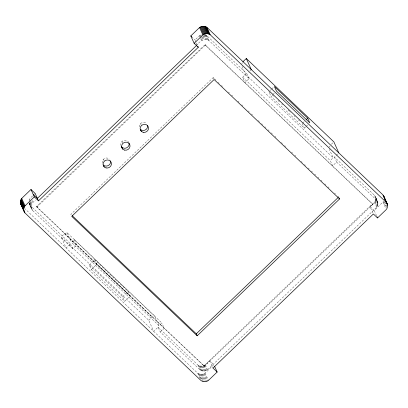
<?xml version="1.0" encoding="UTF-8"?>
<svg xmlns="http://www.w3.org/2000/svg" width="408" height="408" viewBox="0 0 408 408"><rect width="100%" height="100%" fill="white"/><g stroke="black" fill="none" stroke-linecap="round" stroke-linejoin="round"><path stroke-width="0.31" stroke-dasharray="2.04 1.53" d="M36.684 206.616L164.225 328.246L204.082 365.777L372.407 203.781L205.02 44.681L37.102 205.964L36.684 206.616L37.296 207.601L204.306 366.267L372.555 204.632L372.407 203.781M74.261 239.593L161.823 322.957L158.972 325.696L71.41 242.332L74.261 239.593L76.648 244.902L72.706 248.691L32.813 210.727C29.233 207.402 32.11 202.098 35.623 200.048M372.932 212.981L370.061 206.591C373.493 204.439 377.869 199.461 374.59 195.371L334.412 157.121L338.813 152.893M158.972 325.696L154.657 316.042L67.08 232.698L64.454 233.809L61.175 236.961L148.747 320.316L153.694 331.332L158.075 327.119L160.288 332.035L200.175 370C202.327 371.56 205.433 371.392 207.524 369.806L376.63 207.315C379.644 203.852 376.65 199.252 375.013 195.988M36.904 207.106L205.239 45.171L372.632 204.275M29.172 200.277L29.81 198.869L32.543 195.973M241.837 63.745L242.413 62.72M329.394 147.109L329.975 146.084M376.528 215.669L374.233 210.564L383.433 201.491L386.238 207.733M89.27 265.006L94.687 259.707L128.076 291.429L130.152 296.055L124.69 301.303L91.346 269.627L89.27 265.006L122.609 296.682L124.69 301.303M91.346 269.627L96.757 264.328L94.687 259.707M34.287 194.295L35.159 193.458M242.02 66.473L245.585 74.409L242.678 77.204L245.065 82.513L249.064 78.668L208.927 40.458C204.699 37.383 199.634 41.376 197.217 44.839L195.009 39.923L199.374 35.736L201.506 34.68M216 80.187L213.236 77.556L70.839 214.379L71.726 216.347M249.064 78.668L246.85 73.751L248.171 72.486M249.931 70.793L251.251 69.523M31.314 208.177L29.101 203.261L30.605 205.811L70.497 243.775L66.127 247.972L61.175 236.961M270.259 90.438L271.177 89.556M271.631 89.117L273.921 86.919M305.694 126.817L304.322 128.137L270.963 96.375L272.335 95.059M272.794 94.62L274.625 92.861M302.7 123.073L304.531 121.314M122.609 296.682L128.076 291.429M306.153 126.378L307.979 124.618M331.383 144.264L333.035 142.673M148.747 320.316L152.016 317.174L154.657 316.042M334.412 157.121L336.62 162.037L332.622 165.877L330.235 160.568L333.147 157.774L329.327 149.272M160.288 332.035L164.225 328.246L161.823 322.957M158.075 327.119L197.967 365.084C202.195 368.159 207.259 364.16 209.676 360.697L213.843 364.67L205.724 372.54C203.485 374.763 199.507 374.998 197.191 372.764L24.822 208.651M204.632 34.598L206.718 35.542L246.85 73.751M96.757 264.328L130.152 296.055M270.259 93.06L268.887 91.754L270.963 96.375M272.085 94.799L274.37 96.977M278.026 100.455L279.398 101.76M281.683 103.938L282.596 104.805M288.079 110.027L290.822 112.639M294.02 115.683L294.933 116.555M298.59 120.034L299.503 120.906M245.585 74.409L333.147 157.774M336.62 162.037L376.798 200.287L377.553 201.572M242.678 77.204L330.235 160.568M191.643 36.72L195.009 39.923M370.061 206.591L374.233 210.564M195.957 43.641L197.217 44.839M218.311 82.385L219.234 83.263M221.539 85.461L222.462 86.338M228.454 92.045L229.378 92.922M231.683 95.12L232.606 95.997M238.144 101.266L239.062 102.148M241.832 104.779L242.755 105.662M248.288 110.93L249.212 111.807M251.517 114.005L252.44 114.883M258.437 120.59L259.361 121.467M261.666 123.665L262.589 124.542M264.894 126.74L265.817 127.617M268.122 129.81L269.045 130.693M271.351 132.886L272.274 133.763M275.043 136.399L275.966 137.277M281.5 142.545L282.423 143.427M284.728 145.62L285.651 146.498M291.649 152.209L292.567 153.087M294.877 155.285L295.8 156.162M301.334 161.43L302.257 162.308M304.562 164.506L305.485 165.383M308.249 168.019L309.172 168.897M311.477 171.09L312.4 171.972M314.711 174.165L315.629 175.042M317.939 177.24L318.857 178.118M321.167 180.316L322.09 181.193M324.855 183.824L325.778 184.707M328.083 186.9L329.006 187.777M334.54 193.05L335.463 193.928M337.773 196.121L338.691 197.003M64.454 233.809L152.016 317.174M384.82 201.792L386.606 205.765M384.3 201.945L386.595 207.05M382.99 202.133L385.795 208.371M375.584 197.36L377.793 202.276M374.59 195.371L376.798 200.287M375.717 198.099L377.93 203.016M375.753 198.849L377.961 203.765M375.681 199.604L377.895 204.52M375.513 200.348L377.721 205.265M375.243 201.073L377.451 205.989M374.875 201.756L377.084 206.672M374.422 202.399L376.63 207.315M372.397 203.969L372.616 204.464M372.331 204.138L372.555 204.632M302.241 123.512L304.322 128.137M206.718 35.542L208.927 40.458M206.071 35.139L208.279 40.055M205.372 34.823L207.58 39.739M204.877 35.149L206.841 39.515M204.107 35.022L206.071 39.392M203.566 35.537L205.28 39.362M203.021 36.154L204.495 39.433M202.49 36.868L203.714 39.596M205.392 44.732L205.612 45.227M205.219 44.681L205.438 45.176M200.756 34.945L201.491 36.582M201.736 37.128L202.965 39.862M205.02 44.681L205.239 45.171M200.037 35.297L202.246 40.213M199.374 35.736L200.354 37.918M200.598 38.464L201.583 40.652M213.236 77.556L213.899 79.03M140.546 123.619L141.428 125.588M128.637 142.754L127.974 141.28A4.269 3.993 -24.2 0 0 122.895 140.77A4.269 3.993 -24.2 0 0 120.819 145.37M122.002 141.438L122.885 143.402M209.676 360.697L212.991 368.072M205.311 364.89L207.524 369.806M204.648 365.328L206.856 370.245M204.082 365.777L204.306 366.267M203.929 365.68L206.142 370.597M203.888 365.777L204.107 366.267M203.714 365.721L203.934 366.216M203.179 365.94L205.387 370.857M202.399 366.109L204.612 371.025M205.122 373.055L208.432 380.429M201.613 366.18L203.821 371.096M204.454 373.488L207.769 380.863M200.828 366.149L203.036 371.066M203.74 373.84L207.05 381.215M200.053 366.022L202.266 370.938M199.313 365.803L201.521 370.719M202.985 374.105L206.3 381.48M198.614 365.486L200.823 370.403M202.205 374.274L205.52 381.648M197.967 365.084L200.175 370M201.419 374.34L204.734 381.715M200.634 374.315L203.944 381.689M103.464 159.253L104.346 161.221M199.864 374.187L203.174 381.562M199.119 373.963L202.434 381.337M198.421 373.646L200.716 378.752M197.773 373.244L200.068 378.349M67.08 232.698L71.41 242.332M70.497 243.775L72.706 248.691M37.102 205.964L37.322 206.453M37.077 207.111L37.296 207.601M36.72 206.428L36.944 206.922M32.023 200.379L33.007 202.562M31.039 201.598L32.018 203.786M29.442 199.553L30.182 201.195M30.427 201.741L31.656 204.469M30.156 202.46L31.38 205.193M29.738 202.659L31.212 205.938M29.422 202.868L31.141 206.693M30.605 205.811L32.813 210.727M29.213 203.072L31.176 207.442M29.34 203.969L31.88 209.554M102.275 163.185A4.269 3.993 -24.2 0 1 104.351 158.59A4.269 3.993 -24.2 0 1 109.436 159.1M139.266 127.046A4.269 3.993 -24.2 0 1 141.678 122.828A4.269 3.993 -24.2 0 1 146.518 123.466"/><path stroke-width="0.61" d="M214.608 366.369L217.158 372.04L208.432 380.429C206.346 382.015 203.24 382.179 201.088 380.618L24.878 212.854L20.808 204.194C19.9 202.042 20.589 199.446 22.261 197.87L30.988 189.485L35.159 193.458L38.495 200.848L198.303 47.272L197.87 46.303M24.455 212.236C23.261 210.248 23.582 207.59 25.046 205.826L34.328 196.886L30.988 189.485M217.158 372.04L212.991 368.072L373.376 213.965L377.548 217.938L386.305 209.508L387.105 208.182L387.6 205.974L387.187 203.791L383.872 196.416L382.612 194.591L207.453 27.826C205.132 25.628 201.185 25.877 198.961 28.086L190.806 35.919L194.137 43.314L198.303 47.272M196.758 45.283L37.368 198.375L33.201 194.402M242.995 61.695L246.304 58.512L333.866 141.877L338.813 152.893M306.362 119.559L307.734 118.238L274.38 86.481L276.456 91.101L309.81 122.859L307.734 118.238M339.135 197.982L339.578 198.966L197.181 335.794L196.299 333.826L338.232 197.441M194.137 43.314L202.873 34.95C204.954 33.369 208.029 33.196 210.181 34.726L386.432 202.516L387.187 203.791M34.328 196.886L38.495 200.848M190.806 35.919L191.643 36.72M339.578 198.966L214.118 79.519L71.726 216.347L197.181 335.794M72.226 215.699L196.299 333.826M20.808 204.194L21.14 204.862M383.54 195.753L387.427 204.495M383.117 195.141L386.432 202.516M384.504 198.421L386.034 201.822M386.544 202.96L387.564 205.229M377.038 216.801L377.548 217.938M246.304 58.512L251.251 69.523M206.871 27.351L210.181 34.726M206.224 26.954L209.539 34.328M205.525 26.648L208.84 34.022M204.785 26.428L208.1 33.803M204.02 26.306L207.33 33.68M203.235 26.285L206.55 33.66M202.455 26.357L205.77 33.731M201.679 26.525L204.994 33.9M200.935 26.79L204.25 34.16M200.221 27.137L203.536 34.512M199.563 27.576L202.873 34.95M141.296 131.299L140.408 129.336A4.269 3.993 -24.2 0 0 145.493 129.841A4.269 3.993 -24.2 0 0 147.569 125.246M121.87 147.15L122.752 149.119M104.208 166.933L103.326 164.97A4.269 3.993 -24.2 0 0 108.411 165.475A4.269 3.993 -24.2 0 0 110.486 160.88M21.731 198.451L25.046 205.826M21.277 199.089L24.592 206.463M20.91 199.777L24.225 207.152M20.64 200.496L23.955 207.871M20.471 201.241L23.781 208.615M20.4 201.996L23.715 209.37M20.436 202.751L23.746 210.125M21.563 205.479L24.878 212.854M20.568 203.485L23.883 210.859M383.872 196.416L384.249 197.855M129.025 143.065A4.269 3.993 -24.2 0 1 126.449 147.905A4.269 3.993 -24.2 0 1 121.217 146.329M106.08 167.928A4.269 3.993 -24.2 0 0 111.369 162.848A4.269 3.993 -24.2 0 0 104.346 161.221A4.269 3.993 -24.2 0 0 106.08 167.928M124.618 150.113A4.269 3.993 -24.2 0 0 129.912 145.029A4.269 3.993 -24.2 0 0 122.885 143.402A4.269 3.993 -24.2 0 0 124.618 150.113M143.162 132.294A4.269 3.993 -24.2 0 0 148.451 127.214A4.269 3.993 -24.2 0 0 141.428 125.588A4.269 3.993 -24.2 0 0 143.162 132.294"/></g></svg>
